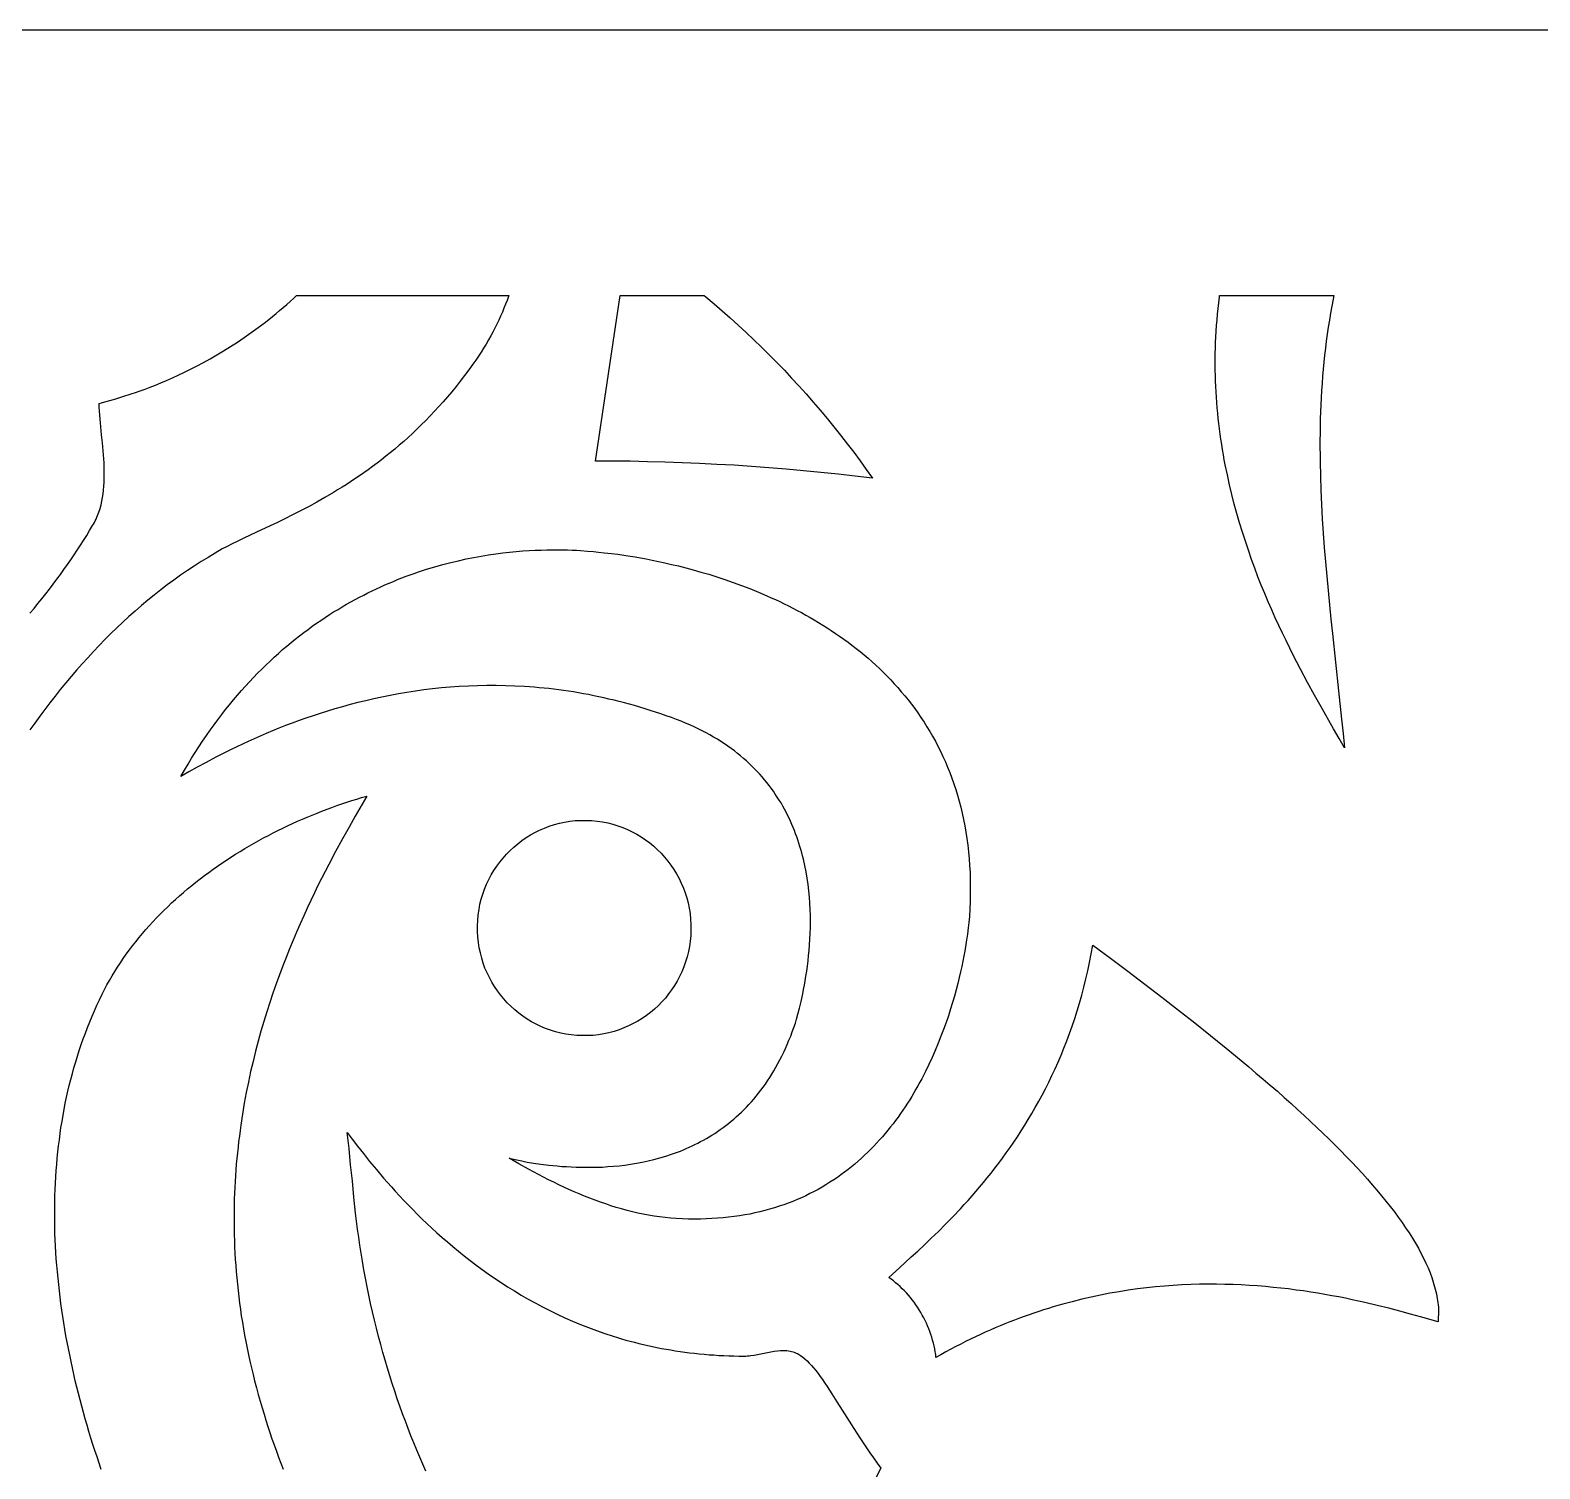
# Model space of a CAD drawing. Extents: x 1226 to 2426, y 1346 to 1566.
# Drawn here: x 1419 to 1532.8, y 1457.1 to 1565.5 of the extents above; entities that cross this region are included whole.
import ezdxf

# ---------------------------------------------------------------- set-up
doc = ezdxf.new("R2010")
doc.units = 0
doc.header["$MEASUREMENT"] = 0
doc.layers.add('LAYER_1', color=18, linetype='CONTINUOUS')

msp = doc.modelspace()

# ---------------------------------------------------------------- linework, layer by layer
at = {"layer": 'LAYER_1'}
for points in [[(1226.2, 1345.54), (2426.2, 1345.54), (2426.2, 1565.54), (1226.2, 1565.54)], [(1469.93, 1545.43), (1470.55, 1544.91), (1471.16, 1544.38), (1471.77, 1543.85), (1472.37, 1543.3), (1472.97, 1542.75), (1473.56, 1542.2), (1474.14, 1541.63), (1474.71, 1541.06), (1475.28, 1540.48), (1475.85, 1539.9), (1476.4, 1539.31), (1476.95, 1538.71), (1477.5, 1538.11), (1478.03, 1537.5), (1478.56, 1536.88), (1479.08, 1536.26), (1479.59, 1535.63), (1480.09, 1535), (1480.59, 1534.36), (1481.08, 1533.72), (1481.56, 1533.07), (1482.03, 1532.42), (1482.5, 1531.76), (1481.2, 1531.91), (1479.9, 1532.06), (1478.6, 1532.2), (1477.29, 1532.32), (1475.99, 1532.44), (1474.68, 1532.55), (1473.38, 1532.64), (1472.07, 1532.73), (1470.76, 1532.8), (1469.45, 1532.87), (1468.15, 1532.92), (1466.84, 1532.97), (1465.53, 1533), (1464.22, 1533.03), (1462.91, 1533.04), (1461.6, 1533.05), (1463.47, 1545.54), (1469.8, 1545.54)], [(1517.22, 1545.26), (1517.12, 1544.74), (1517.02, 1544.21), (1516.94, 1543.68), (1516.85, 1543.15), (1516.78, 1542.62), (1516.7, 1542.09), (1516.64, 1541.56), (1516.58, 1541.03), (1516.52, 1540.5), (1516.47, 1539.97), (1516.43, 1539.44), (1516.39, 1538.9), (1516.35, 1538.37), (1516.32, 1537.83), (1516.3, 1537.3), (1516.28, 1536.76), (1516.26, 1536.23), (1516.25, 1535.69), (1516.24, 1535.15), (1516.23, 1534.62), (1516.23, 1534.08), (1516.24, 1533.54), (1516.24, 1533), (1516.27, 1531.92), (1516.3, 1530.85), (1516.35, 1529.77), (1516.41, 1528.69), (1516.48, 1527.61), (1516.56, 1526.53), (1516.64, 1525.44), (1516.74, 1524.36), (1516.84, 1523.28), (1516.94, 1522.2), (1517.05, 1521.12), (1517.17, 1520.04), (1517.4, 1517.88), (1517.63, 1515.73), (1517.86, 1513.58), (1517.97, 1512.51), (1518.08, 1511.44), (1517.69, 1512.13), (1517.26, 1512.87), (1516.32, 1514.51), (1515.82, 1515.41), (1515.3, 1516.36), (1514.76, 1517.36), (1514.49, 1517.88), (1514.22, 1518.41), (1513.95, 1518.95), (1513.68, 1519.51), (1513.41, 1520.07), (1513.13, 1520.65), (1512.86, 1521.24), (1512.6, 1521.83), (1512.33, 1522.44), (1512.07, 1523.06), (1511.81, 1523.69), (1511.56, 1524.33), (1511.31, 1524.98), (1511.07, 1525.64), (1510.84, 1526.32), (1510.61, 1527), (1510.39, 1527.69), (1510.17, 1528.39), (1509.97, 1529.09), (1509.77, 1529.81), (1509.59, 1530.54), (1509.41, 1531.27), (1509.25, 1532.02), (1509.09, 1532.77), (1509.02, 1533.15), (1508.95, 1533.53), (1508.89, 1533.92), (1508.83, 1534.3), (1508.77, 1534.69), (1508.71, 1535.08), (1508.66, 1535.47), (1508.61, 1535.87), (1508.57, 1536.26), (1508.53, 1536.66), (1508.49, 1537.06), (1508.46, 1537.46), (1508.43, 1537.86), (1508.4, 1538.27), (1508.38, 1538.68), (1508.36, 1539.09), (1508.35, 1539.5), (1508.34, 1539.91), (1508.34, 1540.32), (1508.34, 1540.74), (1508.34, 1541.16), (1508.35, 1541.58), (1508.36, 1542), (1508.38, 1542.42), (1508.41, 1542.84), (1508.43, 1543.27), (1508.47, 1543.7), (1508.51, 1544.13), (1508.55, 1544.56), (1508.6, 1544.99), (1508.65, 1545.42), (1508.67, 1545.54), (1517.27, 1545.54)], [(1458.76, 1526.36), (1459.14, 1526.35), (1459.51, 1526.35), (1459.85, 1526.33), (1460.17, 1526.32), (1460.47, 1526.3), (1461.02, 1526.26), (1461.47, 1526.22), (1461.84, 1526.18), (1462.27, 1526.13), (1462.81, 1526.08), (1463.29, 1526.02), (1463.89, 1525.93), (1464.61, 1525.82), (1465.01, 1525.75), (1465.43, 1525.67), (1465.88, 1525.58), (1466.35, 1525.49), (1466.84, 1525.38), (1467.35, 1525.26), (1467.88, 1525.14), (1468.42, 1525), (1468.98, 1524.85), (1469.56, 1524.68), (1470.15, 1524.51), (1470.75, 1524.32), (1471.36, 1524.12), (1471.98, 1523.9), (1472.61, 1523.67), (1473.25, 1523.43), (1473.89, 1523.17), (1474.54, 1522.89), (1474.86, 1522.75), (1475.19, 1522.6), (1475.51, 1522.45), (1475.84, 1522.29), (1476.16, 1522.13), (1476.49, 1521.96), (1476.82, 1521.79), (1477.14, 1521.62), (1477.46, 1521.44), (1477.79, 1521.26), (1478.11, 1521.07), (1478.43, 1520.88), (1478.75, 1520.68), (1479.07, 1520.48), (1479.39, 1520.27), (1479.71, 1520.06), (1480.02, 1519.84), (1480.34, 1519.62), (1480.65, 1519.4), (1480.95, 1519.16), (1481.26, 1518.93), (1481.56, 1518.69), (1481.86, 1518.44), (1482.16, 1518.19), (1482.45, 1517.93), (1482.74, 1517.66), (1483.03, 1517.4), (1483.32, 1517.12), (1483.6, 1516.84), (1483.87, 1516.55), (1484.14, 1516.26), (1484.41, 1515.97), (1484.67, 1515.66), (1484.93, 1515.35), (1485.19, 1515.04), (1485.44, 1514.72), (1485.68, 1514.39), (1485.92, 1514.06), (1486.15, 1513.72), (1486.38, 1513.37), (1486.6, 1513.02), (1486.82, 1512.66), (1487.03, 1512.3), (1487.24, 1511.93), (1487.43, 1511.55), (1487.63, 1511.17), (1487.81, 1510.78), (1487.99, 1510.38), (1488.16, 1509.97), (1488.32, 1509.56), (1488.48, 1509.15), (1488.63, 1508.72), (1488.77, 1508.29), (1488.91, 1507.85), (1489.03, 1507.41), (1489.15, 1506.95), (1489.26, 1506.49), (1489.36, 1506.03), (1489.45, 1505.55), (1489.54, 1505.07), (1489.61, 1504.58), (1489.68, 1504.09), (1489.73, 1503.58), (1489.78, 1503.07), (1489.82, 1502.55), (1489.85, 1502.02), (1489.87, 1501.49), (1489.87, 1500.95), (1489.87, 1500.4), (1489.86, 1499.84), (1489.84, 1499.27), (1489.8, 1498.7), (1489.76, 1498.26), (1489.72, 1497.86), (1489.65, 1497.37), (1489.56, 1496.78), (1489.45, 1496.1), (1489.38, 1495.74), (1489.3, 1495.35), (1489.22, 1494.95), (1489.13, 1494.53), (1489.03, 1494.1), (1488.92, 1493.65), (1488.8, 1493.19), (1488.67, 1492.71), (1488.53, 1492.23), (1488.38, 1491.74), (1488.22, 1491.23), (1488.04, 1490.72), (1487.86, 1490.2), (1487.66, 1489.68), (1487.45, 1489.15), (1487.23, 1488.62), (1487, 1488.09), (1486.75, 1487.55), (1486.49, 1487.02), (1486.21, 1486.48), (1486.07, 1486.21), (1485.92, 1485.95), (1485.77, 1485.68), (1485.62, 1485.42), (1485.46, 1485.15), (1485.3, 1484.89), (1485.13, 1484.63), (1484.96, 1484.37), (1484.79, 1484.11), (1484.61, 1483.85), (1484.43, 1483.59), (1484.24, 1483.34), (1484.05, 1483.09), (1483.85, 1482.84), (1483.65, 1482.59), (1483.45, 1482.34), (1483.24, 1482.1), (1483.03, 1481.86), (1482.81, 1481.62), (1482.59, 1481.39), (1482.37, 1481.16), (1482.14, 1480.93), (1481.9, 1480.71), (1481.66, 1480.48), (1481.42, 1480.27), (1481.17, 1480.05), (1480.91, 1479.84), (1480.65, 1479.63), (1480.39, 1479.43), (1480.12, 1479.23), (1479.85, 1479.04), (1479.57, 1478.85), (1479.28, 1478.67), (1478.99, 1478.49), (1478.7, 1478.31), (1478.4, 1478.14), (1478.1, 1477.98), (1477.78, 1477.82), (1477.47, 1477.66), (1477.15, 1477.51), (1476.82, 1477.37), (1476.49, 1477.23), (1476.15, 1477.1), (1475.81, 1476.98), (1475.46, 1476.86), (1475.11, 1476.74), (1474.74, 1476.64), (1474.38, 1476.54), (1474.01, 1476.44), (1473.63, 1476.36), (1473.25, 1476.28), (1472.86, 1476.21), (1472.46, 1476.14), (1472.06, 1476.08), (1471.65, 1476.03), (1471.24, 1475.99), (1470.82, 1475.96), (1470.39, 1475.93), (1469.96, 1475.91), (1469.52, 1475.9), (1469.07, 1475.9), (1468.62, 1475.9), (1468.16, 1475.92), (1467.7, 1475.94), (1467.28, 1475.97), (1466.86, 1476.01), (1466.45, 1476.06), (1466.04, 1476.12), (1465.62, 1476.19), (1465.21, 1476.27), (1464.8, 1476.35), (1464.4, 1476.45), (1463.99, 1476.55), (1463.58, 1476.66), (1463.18, 1476.78), (1462.78, 1476.9), (1462.38, 1477.04), (1461.98, 1477.17), (1461.58, 1477.32), (1461.18, 1477.47), (1460.79, 1477.63), (1460.39, 1477.79), (1460, 1477.96), (1459.61, 1478.13), (1459.23, 1478.31), (1458.84, 1478.49), (1458.46, 1478.68), (1458.08, 1478.86), (1457.7, 1479.06), (1457.32, 1479.25), (1456.57, 1479.65), (1455.83, 1480.06), (1455.11, 1480.48), (1455.42, 1480.41), (1456.05, 1480.28), (1456.46, 1480.2), (1456.95, 1480.12), (1457.49, 1480.04), (1458.09, 1479.97), (1458.4, 1479.93), (1458.73, 1479.9), (1459.07, 1479.87), (1459.42, 1479.85), (1459.79, 1479.83), (1460.16, 1479.81), (1460.54, 1479.8), (1460.92, 1479.8), (1461.32, 1479.8), (1461.72, 1479.81), (1462.13, 1479.82), (1462.55, 1479.85), (1462.97, 1479.88), (1463.4, 1479.92), (1463.83, 1479.97), (1464.26, 1480.03), (1464.7, 1480.11), (1465.14, 1480.19), (1465.58, 1480.28), (1466.02, 1480.39), (1466.47, 1480.51), (1466.91, 1480.64), (1467.35, 1480.79), (1467.57, 1480.86), (1467.8, 1480.95), (1468.02, 1481.03), (1468.24, 1481.12), (1468.46, 1481.21), (1468.67, 1481.31), (1468.89, 1481.41), (1469.11, 1481.52), (1469.33, 1481.62), (1469.54, 1481.74), (1469.76, 1481.85), (1469.97, 1481.97), (1470.18, 1482.1), (1470.39, 1482.23), (1470.6, 1482.36), (1470.81, 1482.5), (1471.02, 1482.65), (1471.23, 1482.79), (1471.43, 1482.95), (1471.63, 1483.1), (1471.83, 1483.27), (1472.03, 1483.43), (1472.23, 1483.6), (1472.42, 1483.78), (1472.62, 1483.96), (1472.81, 1484.15), (1473, 1484.34), (1473.18, 1484.54), (1473.37, 1484.74), (1473.55, 1484.95), (1473.73, 1485.17), (1473.91, 1485.39), (1474.08, 1485.61), (1474.25, 1485.84), (1474.42, 1486.08), (1474.59, 1486.32), (1474.75, 1486.57), (1474.91, 1486.82), (1475.07, 1487.08), (1475.22, 1487.35), (1475.37, 1487.62), (1475.52, 1487.9), (1475.66, 1488.18), (1475.8, 1488.47), (1475.94, 1488.77), (1476.07, 1489.07), (1476.2, 1489.38), (1476.33, 1489.7), (1476.45, 1490.02), (1476.57, 1490.35), (1476.68, 1490.68), (1476.77, 1490.97), (1476.87, 1491.34), (1476.99, 1491.79), (1477.11, 1492.31), (1477.24, 1492.89), (1477.3, 1493.2), (1477.36, 1493.53), (1477.42, 1493.87), (1477.48, 1494.22), (1477.54, 1494.59), (1477.59, 1494.97), (1477.64, 1495.36), (1477.68, 1495.76), (1477.72, 1496.16), (1477.75, 1496.58), (1477.78, 1497.01), (1477.8, 1497.44), (1477.81, 1497.88), (1477.81, 1498.33), (1477.81, 1498.79), (1477.8, 1499.25), (1477.77, 1499.71), (1477.74, 1500.18), (1477.69, 1500.65), (1477.64, 1501.13), (1477.57, 1501.6), (1477.49, 1502.08), (1477.39, 1502.56), (1477.29, 1503.04), (1477.23, 1503.28), (1477.16, 1503.52), (1477.1, 1503.76), (1477.03, 1504), (1476.95, 1504.24), (1476.87, 1504.48), (1476.79, 1504.71), (1476.7, 1504.95), (1476.61, 1505.19), (1476.52, 1505.42), (1476.42, 1505.66), (1476.32, 1505.89), (1476.21, 1506.12), (1476.09, 1506.36), (1475.98, 1506.59), (1475.85, 1506.81), (1475.73, 1507.04), (1475.6, 1507.27), (1475.46, 1507.49), (1475.32, 1507.72), (1475.17, 1507.94), (1475.02, 1508.16), (1474.86, 1508.38), (1474.7, 1508.59), (1474.53, 1508.81), (1474.36, 1509.02), (1474.18, 1509.23), (1474, 1509.44), (1473.81, 1509.64), (1473.61, 1509.85), (1473.41, 1510.05), (1473.2, 1510.25), (1472.99, 1510.44), (1472.77, 1510.63), (1472.55, 1510.82), (1472.32, 1511.01), (1472.08, 1511.2), (1471.84, 1511.38), (1471.59, 1511.56), (1471.33, 1511.73), (1471.07, 1511.9), (1470.8, 1512.07), (1470.52, 1512.24), (1470.24, 1512.4), (1469.95, 1512.56), (1469.65, 1512.71), (1469.35, 1512.86), (1469.04, 1513.01), (1468.72, 1513.15), (1468.4, 1513.29), (1468.06, 1513.43), (1467.73, 1513.56), (1467.33, 1513.71), (1466.93, 1513.85), (1466.53, 1513.99), (1466.14, 1514.12), (1465.74, 1514.25), (1465.35, 1514.37), (1464.96, 1514.49), (1464.56, 1514.61), (1464.17, 1514.72), (1463.79, 1514.82), (1463.4, 1514.92), (1463.01, 1515.02), (1462.63, 1515.11), (1462.24, 1515.2), (1461.86, 1515.28), (1461.48, 1515.36), (1461.09, 1515.44), (1460.72, 1515.51), (1460.34, 1515.57), (1459.96, 1515.64), (1459.58, 1515.69), (1459.21, 1515.75), (1458.84, 1515.8), (1458.47, 1515.85), (1458.09, 1515.89), (1457.73, 1515.93), (1457.36, 1515.96), (1456.99, 1515.99), (1456.63, 1516.02), (1456.26, 1516.05), (1455.54, 1516.09), (1454.83, 1516.11), (1454.12, 1516.12), (1453.41, 1516.12), (1452.72, 1516.11), (1452.03, 1516.08), (1451.34, 1516.05), (1450.66, 1516), (1449.99, 1515.94), (1449.33, 1515.87), (1448.67, 1515.79), (1448.03, 1515.7), (1447.38, 1515.6), (1446.75, 1515.49), (1446.12, 1515.38), (1445.51, 1515.25), (1444.9, 1515.12), (1444.29, 1514.98), (1443.7, 1514.84), (1443.11, 1514.69), (1442.54, 1514.53), (1441.97, 1514.37), (1441.41, 1514.2), (1440.86, 1514.02), (1440.32, 1513.85), (1439.78, 1513.66), (1439.26, 1513.48), (1438.75, 1513.29), (1438.24, 1513.1), (1437.75, 1512.9), (1437.26, 1512.71), (1436.79, 1512.51), (1436.32, 1512.31), (1435.87, 1512.11), (1435.42, 1511.91), (1434.99, 1511.71), (1434.56, 1511.51), (1434.15, 1511.31), (1433.75, 1511.11), (1432.98, 1510.72), (1432.25, 1510.33), (1431.57, 1509.96), (1430.94, 1509.61), (1430.35, 1509.27), (1430.62, 1509.74), (1430.89, 1510.19), (1431.16, 1510.64), (1431.44, 1511.08), (1431.71, 1511.51), (1431.99, 1511.94), (1432.28, 1512.35), (1432.56, 1512.76), (1432.85, 1513.16), (1433.14, 1513.55), (1433.43, 1513.93), (1433.72, 1514.31), (1434.02, 1514.68), (1434.32, 1515.04), (1434.62, 1515.4), (1434.92, 1515.74), (1435.22, 1516.08), (1435.53, 1516.41), (1435.84, 1516.74), (1436.14, 1517.06), (1436.45, 1517.37), (1436.76, 1517.67), (1437.08, 1517.97), (1437.39, 1518.26), (1437.71, 1518.55), (1438.02, 1518.83), (1438.34, 1519.1), (1438.66, 1519.36), (1438.98, 1519.62), (1439.3, 1519.87), (1439.62, 1520.12), (1439.94, 1520.36), (1440.26, 1520.59), (1440.58, 1520.82), (1440.9, 1521.04), (1441.23, 1521.26), (1441.55, 1521.47), (1441.87, 1521.67), (1442.2, 1521.87), (1442.52, 1522.07), (1442.84, 1522.25), (1443.17, 1522.44), (1443.49, 1522.61), (1443.81, 1522.79), (1444.14, 1522.95), (1444.46, 1523.12), (1444.78, 1523.27), (1445.1, 1523.42), (1445.42, 1523.57), (1445.74, 1523.71), (1446.06, 1523.85), (1446.38, 1523.98), (1446.69, 1524.11), (1447.01, 1524.24), (1447.33, 1524.36), (1447.64, 1524.47), (1447.95, 1524.58), (1448.26, 1524.69), (1448.88, 1524.89), (1449.49, 1525.07), (1450.1, 1525.24), (1450.7, 1525.4), (1451.29, 1525.54), (1451.87, 1525.67), (1452.44, 1525.78), (1453, 1525.88), (1453.55, 1525.97), (1454.09, 1526.05), (1454.62, 1526.12), (1455.14, 1526.18), (1455.64, 1526.23), (1456.14, 1526.27), (1456.61, 1526.3), (1457.07, 1526.33), (1457.52, 1526.34), (1457.95, 1526.35), (1458.37, 1526.36)], [(1461.32, 1505.94), (1461.73, 1505.9), (1462.13, 1505.84), (1462.53, 1505.77), (1462.92, 1505.67), (1463.3, 1505.55), (1463.67, 1505.42), (1464.03, 1505.26), (1464.38, 1505.1), (1464.73, 1504.91), (1465.06, 1504.71), (1465.38, 1504.49), (1465.7, 1504.26), (1466, 1504.01), (1466.28, 1503.75), (1466.56, 1503.48), (1466.82, 1503.19), (1467.07, 1502.89), (1467.3, 1502.58), (1467.52, 1502.26), (1467.72, 1501.92), (1467.91, 1501.58), (1468.08, 1501.23), (1468.24, 1500.86), (1468.37, 1500.49), (1468.49, 1500.11), (1468.59, 1499.73), (1468.68, 1499.33), (1468.74, 1498.93), (1468.78, 1498.52), (1468.81, 1498.11), (1468.81, 1497.69), (1468.79, 1497.28), (1468.75, 1496.86), (1468.69, 1496.46), (1468.62, 1496.06), (1468.52, 1495.67), (1468.4, 1495.29), (1468.27, 1494.91), (1468.12, 1494.55), (1467.95, 1494.19), (1467.77, 1493.84), (1467.57, 1493.51), (1467.35, 1493.18), (1467.12, 1492.87), (1466.88, 1492.56), (1466.62, 1492.27), (1466.35, 1492), (1466.06, 1491.73), (1465.76, 1491.48), (1465.46, 1491.25), (1465.14, 1491.03), (1464.81, 1490.82), (1464.46, 1490.64), (1464.11, 1490.46), (1463.75, 1490.31), (1463.39, 1490.17), (1463.01, 1490.05), (1462.63, 1489.95), (1462.23, 1489.86), (1461.84, 1489.8), (1461.43, 1489.75), (1461.02, 1489.73), (1460.61, 1489.73), (1460.2, 1489.75), (1459.79, 1489.79), (1459.38, 1489.84), (1458.99, 1489.92), (1458.6, 1490.02), (1458.22, 1490.14), (1457.85, 1490.27), (1457.49, 1490.42), (1457.13, 1490.59), (1456.79, 1490.78), (1456.46, 1490.98), (1456.13, 1491.2), (1455.82, 1491.43), (1455.52, 1491.68), (1455.24, 1491.94), (1454.96, 1492.21), (1454.7, 1492.5), (1454.45, 1492.8), (1454.22, 1493.11), (1454, 1493.43), (1453.8, 1493.77), (1453.61, 1494.11), (1453.44, 1494.46), (1453.28, 1494.82), (1453.15, 1495.2), (1453.03, 1495.58), (1452.93, 1495.96), (1452.84, 1496.36), (1452.78, 1496.76), (1452.74, 1497.17), (1452.71, 1497.58), (1452.71, 1498), (1452.73, 1498.41), (1452.77, 1498.83), (1452.83, 1499.23), (1452.9, 1499.63), (1453, 1500.02), (1453.12, 1500.4), (1453.25, 1500.78), (1453.4, 1501.14), (1453.57, 1501.5), (1453.75, 1501.85), (1453.95, 1502.18), (1454.17, 1502.51), (1454.4, 1502.82), (1454.64, 1503.12), (1454.9, 1503.41), (1455.17, 1503.69), (1455.46, 1503.95), (1455.75, 1504.2), (1456.06, 1504.44), (1456.38, 1504.66), (1456.71, 1504.86), (1457.05, 1505.05), (1457.4, 1505.23), (1457.76, 1505.38), (1458.13, 1505.52), (1458.51, 1505.64), (1458.89, 1505.74), (1459.28, 1505.83), (1459.68, 1505.89), (1460.09, 1505.94), (1460.49, 1505.96), (1460.91, 1505.96)], [(1500.43, 1495.56), (1501.74, 1494.58), (1503.04, 1493.6), (1504.31, 1492.63), (1505.56, 1491.66), (1506.79, 1490.7), (1507.98, 1489.74), (1509.16, 1488.79), (1510.3, 1487.85), (1510.86, 1487.38), (1511.41, 1486.91), (1511.96, 1486.45), (1512.49, 1485.99), (1513.02, 1485.53), (1513.54, 1485.07), (1514.05, 1484.61), (1514.55, 1484.16), (1515.04, 1483.71), (1515.53, 1483.26), (1516, 1482.81), (1516.46, 1482.37), (1516.92, 1481.93), (1517.36, 1481.49), (1517.8, 1481.05), (1518.22, 1480.62), (1518.63, 1480.19), (1519.03, 1479.76), (1519.43, 1479.33), (1519.81, 1478.91), (1520.17, 1478.49), (1520.53, 1478.08), (1520.88, 1477.66), (1521.21, 1477.25), (1521.53, 1476.84), (1521.84, 1476.44), (1522.14, 1476.04), (1522.42, 1475.64), (1522.69, 1475.24), (1522.95, 1474.85), (1523.2, 1474.47), (1523.43, 1474.08), (1523.65, 1473.7), (1523.85, 1473.32), (1524.04, 1472.95), (1524.22, 1472.58), (1524.38, 1472.21), (1524.53, 1471.85), (1524.66, 1471.49), (1524.78, 1471.13), (1524.88, 1470.78), (1524.93, 1470.61), (1524.97, 1470.44), (1525.01, 1470.26), (1525.04, 1470.09), (1525.08, 1469.92), (1525.1, 1469.75), (1525.12, 1469.59), (1525.14, 1469.42), (1525.16, 1469.25), (1525.17, 1469.09), (1525.15, 1468.15), (1523.8, 1468.53), (1523.05, 1468.74), (1522.26, 1468.96), (1521.42, 1469.17), (1520.54, 1469.39), (1519.61, 1469.61), (1519.14, 1469.72), (1518.65, 1469.82), (1518.15, 1469.93), (1517.65, 1470.03), (1517.14, 1470.12), (1516.61, 1470.22), (1516.08, 1470.31), (1515.54, 1470.39), (1514.99, 1470.48), (1514.43, 1470.55), (1513.86, 1470.63), (1513.29, 1470.69), (1512.71, 1470.75), (1512.12, 1470.81), (1511.52, 1470.86), (1510.91, 1470.9), (1510.3, 1470.93), (1509.68, 1470.96), (1509.06, 1470.97), (1508.43, 1470.98), (1507.79, 1470.98), (1507.14, 1470.98), (1506.49, 1470.96), (1505.83, 1470.93), (1505.17, 1470.89), (1504.5, 1470.84), (1503.83, 1470.78), (1503.15, 1470.71), (1502.47, 1470.63), (1501.78, 1470.53), (1501.09, 1470.42), (1500.39, 1470.3), (1499.69, 1470.16), (1498.98, 1470.01), (1498.27, 1469.85), (1497.56, 1469.67), (1496.84, 1469.48), (1496.48, 1469.38), (1496.12, 1469.27), (1495.76, 1469.16), (1495.4, 1469.05), (1495.04, 1468.93), (1494.67, 1468.81), (1494.31, 1468.69), (1493.94, 1468.56), (1493.58, 1468.42), (1493.21, 1468.28), (1492.84, 1468.14), (1492.48, 1467.99), (1492.11, 1467.84), (1491.74, 1467.69), (1491.37, 1467.53), (1491, 1467.36), (1490.63, 1467.19), (1490.26, 1467.02), (1489.89, 1466.84), (1489.52, 1466.66), (1489.15, 1466.47), (1488.77, 1466.28), (1488.4, 1466.08), (1488.03, 1465.88), (1487.66, 1465.67), (1487.28, 1465.46), (1487.26, 1465.68), (1487.23, 1465.9), (1487.19, 1466.12), (1487.14, 1466.33), (1487.09, 1466.55), (1487.03, 1466.77), (1486.97, 1466.99), (1486.9, 1467.2), (1486.82, 1467.42), (1486.74, 1467.63), (1486.65, 1467.84), (1486.56, 1468.05), (1486.46, 1468.26), (1486.36, 1468.46), (1486.25, 1468.66), (1486.13, 1468.86), (1486.02, 1469.06), (1485.89, 1469.25), (1485.76, 1469.44), (1485.63, 1469.63), (1485.49, 1469.81), (1485.35, 1469.99), (1485.2, 1470.16), (1485.05, 1470.33), (1484.9, 1470.49), (1484.74, 1470.65), (1484.58, 1470.81), (1484.41, 1470.96), (1484.24, 1471.1), (1484.07, 1471.24), (1483.9, 1471.37), (1483.72, 1471.5), (1484.52, 1472.22), (1485.42, 1473.04), (1485.91, 1473.48), (1486.41, 1473.95), (1486.93, 1474.45), (1487.47, 1474.97), (1488.01, 1475.51), (1488.57, 1476.08), (1489.14, 1476.68), (1489.42, 1477), (1489.71, 1477.31), (1490, 1477.64), (1490.29, 1477.97), (1490.57, 1478.31), (1490.86, 1478.66), (1491.15, 1479.01), (1491.44, 1479.37), (1491.73, 1479.74), (1492.01, 1480.12), (1492.3, 1480.5), (1492.58, 1480.89), (1492.87, 1481.29), (1493.15, 1481.7), (1493.43, 1482.11), (1493.7, 1482.54), (1493.97, 1482.97), (1494.24, 1483.41), (1494.51, 1483.86), (1494.77, 1484.31), (1495.03, 1484.78), (1495.29, 1485.25), (1495.54, 1485.73), (1495.78, 1486.22), (1496.02, 1486.72), (1496.26, 1487.22), (1496.49, 1487.74), (1496.71, 1488.26), (1496.93, 1488.79), (1497.14, 1489.34), (1497.35, 1489.89), (1497.55, 1490.45), (1497.74, 1491.01), (1497.92, 1491.59), (1498.1, 1492.18), (1498.27, 1492.77), (1498.43, 1493.38), (1498.58, 1494), (1498.72, 1494.62), (1498.85, 1495.25), (1498.98, 1495.9), (1499.1, 1496.55)]]:
    msp.add_lwpolyline(points, close=True, dxfattribs=at)
for points in [[(1418.97, 1521.57), (1419.28, 1521.93), (1419.58, 1522.3), (1419.88, 1522.67), (1420.17, 1523.04), (1420.45, 1523.4), (1420.73, 1523.77), (1421.01, 1524.14), (1421.28, 1524.5), (1421.54, 1524.87), (1421.8, 1525.24), (1422.05, 1525.6), (1422.3, 1525.97), (1422.54, 1526.34), (1422.78, 1526.71), (1423.02, 1527.07), (1423.25, 1527.44), (1423.47, 1527.81), (1423.7, 1528.18), (1423.77, 1528.3), (1423.84, 1528.43), (1423.9, 1528.55), (1423.96, 1528.68), (1424.02, 1528.81), (1424.07, 1528.94), (1424.17, 1529.2), (1424.26, 1529.47), (1424.33, 1529.74), (1424.4, 1530.02), (1424.45, 1530.3), (1424.5, 1530.58), (1424.53, 1530.86), (1424.55, 1531.15), (1424.57, 1531.44), (1424.58, 1531.73), (1424.58, 1532.03), (1424.58, 1532.32), (1424.57, 1532.62), (1424.56, 1532.92), (1424.54, 1533.22), (1424.5, 1533.82), (1424.44, 1534.43), (1424.38, 1535.03), (1424.27, 1536.23), (1424.22, 1536.82), (1424.2, 1537.11), (1424.19, 1537.4), (1424.36, 1537.44), (1424.63, 1537.52), (1424.99, 1537.62), (1425.44, 1537.75), (1425.98, 1537.91), (1426.6, 1538.11), (1426.93, 1538.22), (1427.28, 1538.35), (1427.65, 1538.48), (1428.03, 1538.63), (1428.43, 1538.78), (1428.84, 1538.95), (1429.27, 1539.13), (1429.71, 1539.33), (1430.16, 1539.53), (1430.62, 1539.75), (1431.09, 1539.98), (1431.57, 1540.23), (1432.06, 1540.49), (1432.55, 1540.77), (1433.06, 1541.06), (1433.57, 1541.36), (1434.09, 1541.68), (1434.61, 1542.02), (1435.13, 1542.37), (1435.66, 1542.74), (1436.19, 1543.13), (1436.73, 1543.53), (1437.26, 1543.95), (1437.53, 1544.17), (1437.79, 1544.4), (1438.06, 1544.62), (1438.33, 1544.85), (1438.6, 1545.09), (1438.86, 1545.33), (1439.08, 1545.54), (1455.07, 1545.54), (1455.05, 1545.45), (1454.94, 1545.16), (1454.83, 1544.87), (1454.71, 1544.57), (1454.59, 1544.27), (1454.46, 1543.98), (1454.32, 1543.68), (1454.18, 1543.38), (1454.03, 1543.08), (1453.87, 1542.78), (1453.71, 1542.48), (1453.54, 1542.18), (1453.36, 1541.87), (1453.17, 1541.57), (1452.98, 1541.26), (1452.78, 1540.96), (1452.58, 1540.65), (1452.36, 1540.35), (1452.05, 1539.92), (1451.74, 1539.49), (1451.42, 1539.08), (1451.1, 1538.68), (1450.78, 1538.28), (1450.46, 1537.9), (1450.13, 1537.52), (1449.81, 1537.16), (1449.48, 1536.8), (1449.15, 1536.45), (1448.82, 1536.11), (1448.48, 1535.78), (1448.15, 1535.45), (1447.82, 1535.14), (1447.48, 1534.83), (1447.15, 1534.53), (1446.81, 1534.24), (1446.48, 1533.95), (1446.14, 1533.68), (1445.81, 1533.41), (1445.47, 1533.14), (1445.14, 1532.89), (1444.81, 1532.64), (1444.47, 1532.39), (1444.14, 1532.16), (1443.81, 1531.93), (1443.48, 1531.7), (1443.15, 1531.49), (1442.82, 1531.27), (1442.5, 1531.07), (1442.17, 1530.87), (1441.85, 1530.67), (1441.21, 1530.3), (1440.59, 1529.94), (1439.97, 1529.61), (1439.36, 1529.29), (1438.77, 1528.99), (1438.19, 1528.7), (1437.63, 1528.43), (1437.09, 1528.17), (1436.05, 1527.68), (1435.1, 1527.24), (1434.65, 1527.02), (1434.23, 1526.82), (1433.84, 1526.61), (1433.47, 1526.42), (1432.93, 1526.11), (1432.4, 1525.79), (1431.87, 1525.47), (1431.35, 1525.13), (1430.84, 1524.79), (1430.32, 1524.44), (1429.82, 1524.08), (1429.32, 1523.71), (1428.83, 1523.33), (1428.34, 1522.95), (1427.86, 1522.55), (1427.38, 1522.15), (1426.91, 1521.74), (1426.44, 1521.33), (1425.98, 1520.9), (1425.52, 1520.47), (1425.07, 1520.04), (1424.63, 1519.59), (1424.19, 1519.14), (1423.76, 1518.69), (1423.33, 1518.22), (1422.9, 1517.76), (1422.49, 1517.28), (1422.07, 1516.8), (1421.67, 1516.32), (1421.26, 1515.83), (1420.87, 1515.33), (1420.48, 1514.83), (1420.09, 1514.32), (1419.71, 1513.81), (1419.33, 1513.3), (1418.96, 1512.78)], [(1424.35, 1457.02), (1424.19, 1457.49), (1424.03, 1457.96), (1423.87, 1458.44), (1423.72, 1458.91), (1423.57, 1459.39), (1423.42, 1459.87), (1423.28, 1460.35), (1423.14, 1460.83), (1423.01, 1461.31), (1422.88, 1461.79), (1422.75, 1462.27), (1422.63, 1462.75), (1422.51, 1463.23), (1422.39, 1463.71), (1422.28, 1464.2), (1422.17, 1464.68), (1422.07, 1465.16), (1421.97, 1465.65), (1421.87, 1466.13), (1421.78, 1466.61), (1421.69, 1467.1), (1421.61, 1467.58), (1421.53, 1468.07), (1421.45, 1468.55), (1421.38, 1469.03), (1421.31, 1469.52), (1421.25, 1470), (1421.19, 1470.48), (1421.14, 1470.97), (1421.09, 1471.45), (1421.04, 1471.93), (1421, 1472.41), (1420.96, 1472.9), (1420.93, 1473.38), (1420.9, 1473.86), (1420.88, 1474.34), (1420.86, 1474.81), (1420.85, 1475.29), (1420.84, 1475.77), (1420.84, 1476.25), (1420.84, 1476.72), (1420.85, 1477.2), (1420.86, 1477.67), (1420.87, 1478.14), (1420.9, 1478.61), (1420.92, 1479.09), (1420.95, 1479.55), (1420.99, 1480.02), (1421.03, 1480.49), (1421.08, 1480.96), (1421.13, 1481.42), (1421.19, 1481.88), (1421.25, 1482.34), (1421.31, 1482.8), (1421.39, 1483.26), (1421.47, 1483.72), (1421.55, 1484.17), (1421.64, 1484.63), (1421.73, 1485.08), (1421.83, 1485.53), (1421.94, 1485.98), (1422.05, 1486.42), (1422.17, 1486.87), (1422.29, 1487.31), (1422.42, 1487.75), (1422.55, 1488.19), (1422.69, 1488.62), (1422.84, 1489.06), (1422.99, 1489.49), (1423.15, 1489.92), (1423.31, 1490.35), (1423.48, 1490.77), (1423.66, 1491.19), (1423.84, 1491.61), (1424.02, 1492.03), (1424.22, 1492.44), (1424.42, 1492.86), (1424.59, 1493.21), (1424.78, 1493.55), (1424.97, 1493.89), (1425.16, 1494.23), (1425.37, 1494.57), (1425.57, 1494.9), (1425.79, 1495.23), (1426.01, 1495.55), (1426.23, 1495.87), (1426.47, 1496.19), (1426.7, 1496.5), (1426.95, 1496.81), (1427.2, 1497.12), (1427.45, 1497.43), (1427.71, 1497.73), (1427.97, 1498.02), (1428.24, 1498.32), (1428.51, 1498.61), (1428.79, 1498.89), (1429.07, 1499.17), (1429.36, 1499.45), (1429.65, 1499.73), (1429.95, 1500), (1430.25, 1500.27), (1430.55, 1500.53), (1430.86, 1500.79), (1431.17, 1501.05), (1431.49, 1501.3), (1431.81, 1501.55), (1432.13, 1501.79), (1432.46, 1502.04), (1432.78, 1502.27), (1433.12, 1502.51), (1433.45, 1502.74), (1433.79, 1502.96), (1434.13, 1503.19), (1434.48, 1503.4), (1434.82, 1503.62), (1435.17, 1503.83), (1435.52, 1504.04), (1435.87, 1504.24), (1436.23, 1504.44), (1436.59, 1504.63), (1436.95, 1504.82), (1437.31, 1505.01), (1437.67, 1505.19), (1438.03, 1505.37), (1438.4, 1505.55), (1438.77, 1505.72), (1439.14, 1505.89), (1439.51, 1506.05), (1439.88, 1506.21), (1440.25, 1506.36), (1440.62, 1506.51), (1440.99, 1506.66), (1441.37, 1506.8), (1441.74, 1506.94), (1442.11, 1507.07), (1442.49, 1507.2), (1442.86, 1507.33), (1443.24, 1507.45), (1443.61, 1507.56), (1443.98, 1507.68), (1444.36, 1507.78), (1443.5, 1506.28), (1443.03, 1505.44), (1442.53, 1504.56), (1442.02, 1503.62), (1441.5, 1502.62), (1441.23, 1502.11), (1440.96, 1501.58), (1440.69, 1501.04), (1440.42, 1500.49), (1440.15, 1499.92), (1439.88, 1499.35), (1439.61, 1498.76), (1439.34, 1498.16), (1439.07, 1497.54), (1438.81, 1496.92), (1438.54, 1496.28), (1438.28, 1495.63), (1438.03, 1494.98), (1437.78, 1494.31), (1437.53, 1493.63), (1437.29, 1492.93), (1437.05, 1492.23), (1436.83, 1491.52), (1436.6, 1490.79), (1436.39, 1490.06), (1436.18, 1489.31), (1435.98, 1488.56), (1435.79, 1487.79), (1435.61, 1487.02), (1435.44, 1486.23), (1435.28, 1485.43), (1435.13, 1484.63), (1435, 1483.81), (1434.87, 1482.99), (1434.81, 1482.57), (1434.76, 1482.16), (1434.7, 1481.74), (1434.66, 1481.31), (1434.61, 1480.89), (1434.57, 1480.46), (1434.53, 1480.03), (1434.5, 1479.6), (1434.47, 1479.17), (1434.44, 1478.73), (1434.42, 1478.29), (1434.4, 1477.85), (1434.38, 1477.41), (1434.37, 1476.96), (1434.36, 1476.52), (1434.36, 1476.07), (1434.36, 1475.62), (1434.36, 1475.16), (1434.37, 1474.71), (1434.39, 1474.25), (1434.4, 1473.79), (1434.43, 1473.33), (1434.45, 1472.86), (1434.49, 1472.4), (1434.52, 1471.93), (1434.56, 1471.46), (1434.61, 1470.99), (1434.66, 1470.52), (1434.71, 1470.04), (1434.77, 1469.56), (1434.84, 1469.08), (1434.91, 1468.6), (1434.99, 1468.12), (1435.07, 1467.63), (1435.15, 1467.15), (1435.25, 1466.66), (1435.34, 1466.17), (1435.45, 1465.67), (1435.55, 1465.18), (1435.67, 1464.68), (1435.79, 1464.19), (1435.91, 1463.69), (1436.05, 1463.18), (1436.18, 1462.68), (1436.33, 1462.18), (1436.47, 1461.67), (1436.62, 1461.2), (1436.76, 1460.73), (1436.91, 1460.27), (1437.07, 1459.8), (1437.22, 1459.34), (1437.38, 1458.88), (1437.55, 1458.41), (1437.71, 1457.95), (1437.88, 1457.49), (1438.06, 1457.03)], [(1448.82, 1456.9), (1448.59, 1457.42), (1448.36, 1457.95), (1448.14, 1458.48), (1447.92, 1459.02), (1447.7, 1459.56), (1447.49, 1460.11), (1447.28, 1460.66), (1447.07, 1461.22), (1446.87, 1461.78), (1446.67, 1462.34), (1446.48, 1462.92), (1446.29, 1463.49), (1446.11, 1464.07), (1445.93, 1464.66), (1445.75, 1465.25), (1445.58, 1465.84), (1445.42, 1466.44), (1445.26, 1467.05), (1445.1, 1467.66), (1444.95, 1468.28), (1444.8, 1468.9), (1444.66, 1469.52), (1444.53, 1470.15), (1444.4, 1470.79), (1444.27, 1471.43), (1444.15, 1472.08), (1444.04, 1472.73), (1443.94, 1473.33), (1443.85, 1473.93), (1443.76, 1474.54), (1443.68, 1475.14), (1443.6, 1475.75), (1443.53, 1476.35), (1443.4, 1477.56), (1443.28, 1478.78), (1443.15, 1479.99), (1443.03, 1481.21), (1442.89, 1482.42), (1443.26, 1481.93), (1443.67, 1481.4), (1444.11, 1480.84), (1444.58, 1480.24), (1445.09, 1479.63), (1445.64, 1478.99), (1445.93, 1478.66), (1446.22, 1478.33), (1446.52, 1477.99), (1446.84, 1477.65), (1447.16, 1477.31), (1447.49, 1476.97), (1447.83, 1476.62), (1448.17, 1476.27), (1448.53, 1475.92), (1448.9, 1475.57), (1449.27, 1475.22), (1449.66, 1474.87), (1450.05, 1474.52), (1450.45, 1474.17), (1450.86, 1473.82), (1451.29, 1473.47), (1451.72, 1473.12), (1452.16, 1472.78), (1452.6, 1472.44), (1453.06, 1472.1), (1453.53, 1471.77), (1454.01, 1471.44), (1454.49, 1471.11), (1454.99, 1470.79), (1455.5, 1470.48), (1456.01, 1470.17), (1456.53, 1469.87), (1457.07, 1469.57), (1457.61, 1469.28), (1458.17, 1469), (1458.73, 1468.73), (1459.3, 1468.46), (1459.88, 1468.21), (1460.47, 1467.96), (1461.08, 1467.72), (1461.69, 1467.49), (1462.31, 1467.28), (1462.94, 1467.07), (1463.26, 1466.97), (1463.58, 1466.88), (1463.91, 1466.78), (1464.23, 1466.69), (1464.56, 1466.61), (1464.89, 1466.52), (1465.23, 1466.44), (1465.56, 1466.37), (1465.9, 1466.29), (1466.24, 1466.22), (1466.59, 1466.15), (1466.93, 1466.09), (1467.28, 1466.03), (1467.63, 1465.97), (1467.99, 1465.92), (1468.35, 1465.87), (1468.7, 1465.82), (1469.07, 1465.78), (1469.43, 1465.74), (1469.8, 1465.71), (1470.17, 1465.67), (1470.54, 1465.65), (1470.91, 1465.62), (1471.29, 1465.61), (1471.67, 1465.59), (1472.05, 1465.58), (1472.43, 1465.57), (1472.82, 1465.57), (1472.95, 1465.57), (1473.07, 1465.58), (1473.19, 1465.59), (1473.32, 1465.6), (1473.57, 1465.64), (1473.82, 1465.69), (1474.07, 1465.74), (1474.33, 1465.79), (1474.83, 1465.89), (1475.08, 1465.94), (1475.33, 1465.97), (1475.57, 1465.99), (1475.69, 1466), (1475.82, 1466), (1475.94, 1465.99), (1476.05, 1465.98), (1476.17, 1465.97), (1476.29, 1465.95), (1476.4, 1465.92), (1476.52, 1465.89), (1476.63, 1465.85), (1476.74, 1465.8), (1476.83, 1465.76), (1476.91, 1465.71), (1476.99, 1465.66), (1477.08, 1465.61), (1477.24, 1465.49), (1477.4, 1465.35), (1477.57, 1465.21), (1477.73, 1465.04), (1477.89, 1464.87), (1478.06, 1464.68), (1478.22, 1464.47), (1478.39, 1464.26), (1478.56, 1464.03), (1478.73, 1463.79), (1478.91, 1463.53), (1479.08, 1463.27), (1479.44, 1462.71), (1479.82, 1462.11), (1480.22, 1461.48), (1481.08, 1460.12), (1481.54, 1459.4), (1482.04, 1458.65), (1482.29, 1458.27), (1482.56, 1457.89), (1482.84, 1457.5), (1483.12, 1457.11), (1482.56, 1456.03)]]:
    msp.add_lwpolyline(points, dxfattribs=at)

doc.saveas('drawing.dxf')
